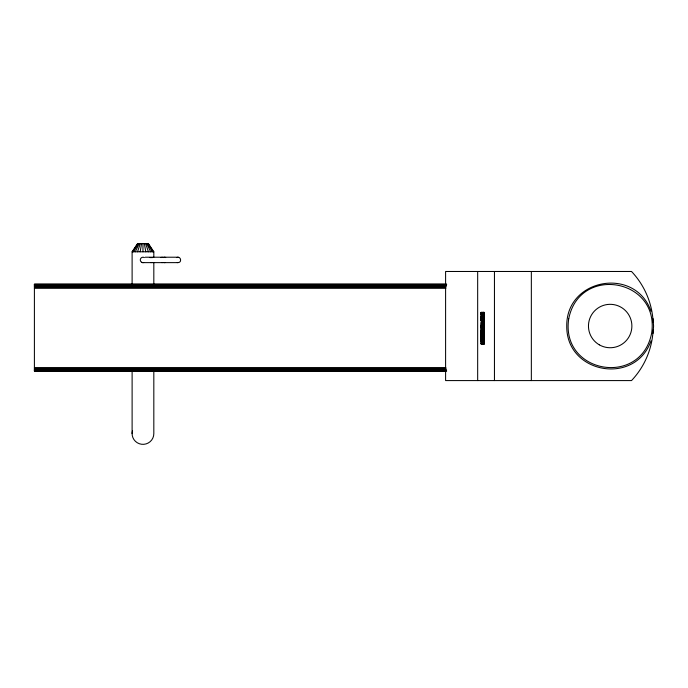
<?xml version="1.0" encoding="UTF-8"?>
<svg xmlns="http://www.w3.org/2000/svg" width="688" height="688" viewBox="0 0 688 688"><rect width="100%" height="100%" fill="white"/><g stroke="black" fill="none" stroke-linecap="round" stroke-linejoin="round"><path stroke-width="1.03" d="M481.11 319.671C481.961 314.115 484.894 322.99 483.991 318.621C484.472 320.651 483.75 321.821 481.179 320.711C480.491 318.854 484.266 319.034 483.931 320.814M483.802 319.671L483.87 318.639M481.247 336.097L481.118 333.534L483.939 333.508L483.879 336.148L483.939 333.508M484.051 317.589C484.283 319.258 479.854 317.985 481.265 316.05M481.17 331.117L483.931 330.988L483.956 333.224L481.127 332.777L481.265 331.005M483.896 342.091C485.444 344.877 480.112 345.436 481.316 342.297M483.802 317.168L483.931 316.033L483.956 317.503L481.11 317.168M483.819 332.777L483.905 330.997L481.213 330.997M481.359 326.353L481.239 327.135L481.247 324.856M481.153 314.958L481.204 312.326M481.273 341.635L481.247 339.399M481.015 338.264L481.024 337.696L483.716 337.696L484.051 338.969C480.559 339.726 479.777 337.67 483.707 338.264L483.716 337.696M481.024 337.696L481.093 338.204L481.024 336.217L483.879 336.38L481.118 336.733L481.075 336.303M483.896 312.326L483.81 315.663M483.724 337.283L481.032 337.283L483.767 337.464L483.767 336.303M483.802 326.026L483.939 324.856L483.965 327.101L483.802 326.026L481.11 326.026M483.931 341.678C482.735 336.604 486.597 342.744 481.213 341.652M481.256 335.228L481.118 333.534M481.247 344.275L481.256 342.942M483.974 344.224L483.948 342.942M481.23 314.906L481.222 314.373M483.845 314.958L481.118 314.958L481.118 315.663L484.051 315.663L483.913 314.373M483.87 332.106L483.991 332.115M481.23 313.616L481.222 313.083M481.11 314.278L484.051 314.373L483.913 313.083M481.11 325.648L483.888 325.665L483.905 326.37M483.905 340.164L483.905 340.904M481.351 320.333L481.204 320.789L484.008 320.634M652.938 333.577L653.6 326.035L652.938 318.492M483.991 317.159L483.819 317.822M483.965 343.398L481.265 343.441M140.154 251.791L141.565 243.647M137.54 251.791L140.249 243.647M481.118 330.842L481.118 327.264L483.81 327.264L483.81 330.842L481.118 330.842L481.359 330.111M483.81 330.842L483.81 327.264M650.977 340.887C635.23 385.899 566.147 373.722 566.749 326.035C566.147 278.348 635.23 266.161 650.977 311.182M135.287 251.791L139.131 243.647M133.567 251.791L138.262 243.647M132.483 251.791L137.72 243.647M132.113 284.015L132.113 251.791L137.54 243.647L148.393 243.647L153.82 251.791L153.82 257.166M481.239 320.066L481.196 318.578M481.265 316.815L481.265 318.269M481.265 331.771C480.559 334.273 482.082 332.347 484.042 332.725M149.872 257.587L152.573 257.587M160.906 257.587L162.256 257.217M176.661 257.587C180.566 255.325 182.561 262.644 178.029 262.627L143.19 262.627M151.928 262.532L150.526 262.532M162.961 262.532L161.56 262.532M132.113 251.791L153.82 251.791M145.228 257.217L178.029 257.217M446.564 284.239L34.4 284.239L34.4 371.09M34.4 284.29L446.701 284.29M34.4 284.436L446.185 284.436M34.4 284.66L446.125 284.66M34.4 284.952L446.065 284.952M34.4 285.314L446.013 285.314M34.4 285.726L445.97 285.726M34.4 286.191L445.927 286.191M34.4 286.69L445.927 286.69M34.4 287.214L445.884 287.214M34.4 288.306L445.876 288.306M481.161 312.369L484.051 312.326L484.051 313.083L481.11 312.997M481.136 312.507L483.836 312.429M481.118 312.601L483.819 312.601M481.118 312.713L483.81 312.713M481.11 312.851L483.802 312.851M481.11 313.195L483.802 313.195M481.118 313.358L483.81 313.358M481.127 313.513L483.819 313.513M481.136 313.78L483.845 313.685M481.118 313.909L483.81 313.909M481.11 314.063L483.802 314.063M481.11 314.485L483.802 314.485M481.118 314.648L483.81 314.648M481.127 314.803L483.827 314.803M481.187 316.093L483.931 316.033M481.17 316.17L483.862 316.17M481.153 316.274L483.845 316.274M481.136 316.446L483.827 316.446M481.118 316.643L483.81 316.643M481.11 316.884L483.802 316.884M481.11 317.409L483.802 317.409M481.118 317.632L483.81 317.632M481.144 317.985L483.836 317.985M481.161 318.123L483.879 318.217M481.213 318.269L483.931 318.286M481.144 318.819L483.853 318.725M481.127 318.94L483.827 318.94M481.118 319.077L483.81 319.077M481.11 319.249L483.81 319.249M481.11 319.447L483.802 319.447M481.11 319.98L483.802 319.98M481.118 320.238L483.81 320.238M481.127 320.376L484.042 320.333M481.144 320.505L484.025 320.496M481.265 321.184L484.051 321.184L484.051 321.984L481.265 321.984L481.359 321.184M481.17 324.985L483.896 324.891M481.144 325.149L483.836 325.149M481.127 325.364L483.819 325.364M481.118 325.493L483.81 325.493M482.073 325.742L483.87 325.742M481.11 326.275L483.802 326.275M481.118 326.49L483.81 326.49M481.127 326.68L484.042 326.619M481.144 326.843L484.025 326.826M481.118 327.987L483.81 327.987M481.265 328.305L483.965 328.305M481.118 328.718L483.81 328.718M481.118 329.397L483.81 329.397M481.265 329.801L483.965 329.801M481.118 330.111L483.81 330.111M481.153 331.229L483.845 331.229M481.136 331.392L483.827 331.392M481.118 331.599L483.81 331.599M481.11 331.84L483.802 331.84M481.11 332.123L483.802 332.123M481.11 332.364L483.802 332.364M481.118 332.579L483.81 332.579M481.144 332.94L484.025 332.88M481.161 333.069L484.008 333.044M481.187 333.164L483.956 333.224M481.075 333.714L483.974 333.603M481.058 333.835L484.008 333.74M481.041 333.972L484.025 333.921M481.032 334.127L483.724 334.127M481.024 334.316L483.716 334.316M481.015 334.531L483.707 334.531M481.015 334.772L483.707 334.772M481.015 335.082L483.716 335.082M481.024 335.357L483.724 335.357M481.041 335.589L483.733 335.589M481.058 335.787L483.75 335.787M481.084 335.95L483.776 335.95M481.118 336.062L483.913 336.14M481.075 336.518L483.767 336.518M481.075 336.604L484.051 336.733L484.051 337.49L481.101 337.49M481.015 336.793L483.707 336.793M481.015 337.008L483.707 337.008M481.024 337.172L483.716 337.172M481.075 337.774L483.879 337.851M481.075 337.997L483.767 337.997M481.075 338.143L483.776 338.143M481.015 338.487L483.707 338.487L483.793 338.969M481.024 338.642L483.716 338.642M481.032 338.763L483.733 338.849M483.81 339.253L481.101 338.969M481.204 339.433L483.896 339.433M481.17 339.528L483.879 339.468M481.144 339.683L483.836 339.683M481.118 340.027L483.819 339.898M481.11 340.19L483.802 340.19M481.11 340.56L483.802 340.56M481.11 340.809L483.802 340.809M481.118 341.024L483.81 341.024M481.127 341.214L483.819 341.214M481.144 341.377L483.836 341.377M481.161 341.506L483.879 341.601M483.948 342.108L481.024 342.091L481.024 342.934L483.974 343.08L481.282 343.08M481.282 343.278L483.982 343.2M481.359 343.501L484.051 343.501M481.351 343.776L484.042 343.776M481.333 343.974L484.025 343.974M481.308 344.129L483.999 344.129M34.4 367.564L445.876 367.564M34.4 368.639L445.927 368.639M34.4 369.138L445.927 369.138M34.4 369.602L445.97 369.602M34.4 370.015L446.013 370.015M34.4 370.368L446.065 370.368M34.4 370.66L446.125 370.66M34.4 370.884L446.185 370.884M34.4 371.03L446.701 371.03M177.323 262.532L178.029 262.627M148.212 243.647L153.45 251.791M147.671 243.647L152.366 251.791M146.802 243.647L150.646 251.791M481.247 334.316L481.333 333.921M481.118 327.264L481.359 327.987M145.684 243.647L148.393 251.791M144.368 243.647L145.779 251.791M531.342 271.476L531.342 380.584M494.448 271.476L494.448 380.584M483.956 321.184L483.956 321.984M483.716 322.474L483.716 323.222M483.716 323.73L483.716 324.487M483.716 342.091L483.716 342.934M481.359 322.474L481.359 323.222M481.359 323.73L481.359 324.487M481.179 337.49L481.179 338.212M477.67 271.476L477.67 380.584M153.82 262.532L153.82 284.015M153.82 371.004L153.82 433.638A10.853 10.707 0 0 1 141.547 444.259A10.853 10.707 0 0 1 132.483 430.869M142.966 243.647L142.966 251.791M132.113 371.004L132.113 433.638M653.127 330.042A79.395 79.395 0 0 1 631.515 380.584L445.6 380.584L445.6 271.476L631.515 271.476A79.395 79.395 0 0 1 653.127 322.027M142.966 262.627A2.7 2.7 0 0 1 141.608 262.266M163.469 257.587A2.7 2.253 -90 0 1 165.713 257.587M165.172 262.532A2.7 2.253 -90 0 1 164.011 262.532M143.672 262.567A2.726 2.7 -90 0 1 140.309 259.574A2.726 2.7 -90 0 1 144.325 257.57M483.991 324.899L483.974 326.336L483.956 324.856M481.17 325.854L481.213 326.37L481.17 325.854M481.17 340.388L481.213 340.904L481.17 340.388M568.744 318.725C560.247 373.378 640.889 387.593 651.605 333.336C660.093 278.692 579.451 264.467 568.744 318.725M483.999 326.989L481.187 327.067L483.999 326.989M484.051 322.474L481.024 322.474L481.024 323.222L484.051 323.222L484.051 322.474M484.051 323.73L481.024 323.73L481.024 324.487L484.051 324.487L484.051 323.73M483.879 338.212L483.879 337.49L483.81 338.212M599.317 344.834A21.715 21.715 0 0 0 631.885 326.035A21.715 21.715 0 0 0 599.317 307.226A21.715 21.715 0 0 0 599.317 344.834"/></g></svg>
